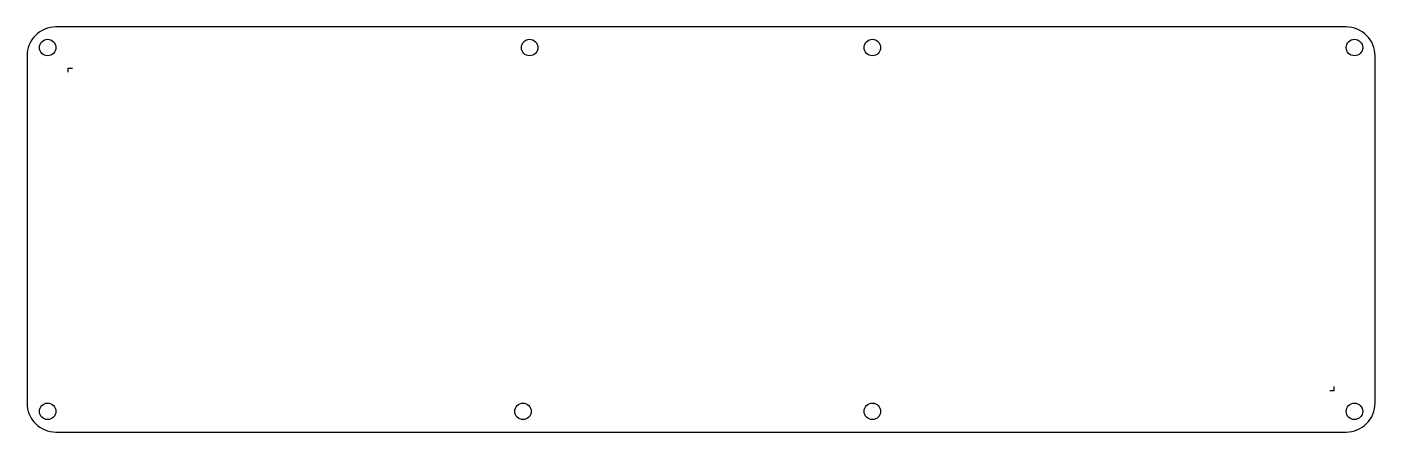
# Model space of a CAD drawing. Header units: millimetres. Extents: x -5 to 158, y -5 to 44.
import ezdxf

# ---------------------------------------------------------------- set-up
doc = ezdxf.new("R2010")
doc.units = ezdxf.units.MM
doc.layers.get('0').update_dxf_attribs({"linetype": 'CONTINUOUS'})

msp = doc.modelspace()

# ---------------------------------------------------------------- linework, layer by layer
for p, q in [((-0.4, 38.86), (0.1, 38.86)), ((-0.4, 38.36), (-0.4, 38.86)), ((153, 0.26), (153, -0.24)), ((153, -0.24), (152.5, -0.24))]:
    msp.add_line(p, q)
msp.add_lwpolyline([(-1.9, 43.86, 0.414214), (-5.4, 40.36), (-5.4, -1.74, 0.414214), (-1.9, -5.24), (154.5, -5.24, 0.414214), (158, -1.74), (158, 40.36, 0.414214), (154.5, 43.86)], format="xyb", close=True)
for centre in [(-2.9, 41.36), (55.52, 41.36), (97.07, 41.36), (155.5, 41.36), (-2.9, -2.74), (54.72, -2.74), (97.07, -2.74), (155.5, -2.74)]:
    msp.add_circle(centre, 1)

doc.saveas('drawing.dxf')
